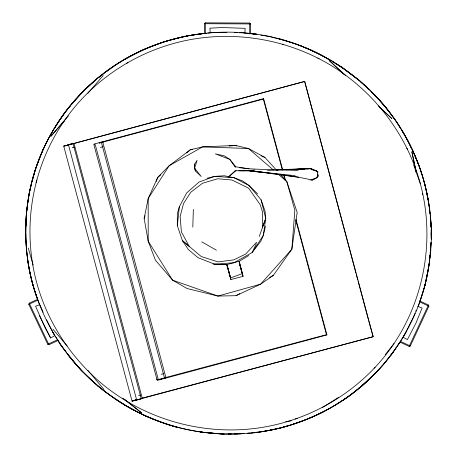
<?xml version="1.0" encoding="UTF-8"?>
<svg xmlns="http://www.w3.org/2000/svg" width="457" height="457" viewBox="0 0 457 457"><rect width="100%" height="100%" fill="white"/><g stroke="black" fill="none" stroke-linecap="round" stroke-linejoin="round"><path stroke-width="0.69" d="M213.059 264.072L226.826 264.637L214.636 264.186L198.03 257.697L188.381 249.596L182.377 240.553L177.316 225.604L177.327 213.653L179.338 206.747L186.696 192.911L199.041 182.046L214.71 176.362L224.336 175.762L234.03 177.722L242.547 180.943L248.945 185.451L257.651 193.934M194.659 164.172L194.631 168.159L195.407 170.935L201.177 176.493L194.631 168.159L197.087 160.31L194.659 164.172L194.516 167.262L195.407 170.935M25.649 238.034L26.26 216.481M25.815 233.727C26.072 256.177 29.819 278.781 37.754 299.832M25.998 225.941L26.26 214.619M430.974 243.05L430.785 250.859L429.854 257.914M431.185 234.527L431.322 228.848L430.7 221.776M192.808 227.118L193.345 209.392M431.185 238.691L431.185 230.419M430.631 245.22C428.929 307.315 394.054 366.291 342.681 400.566C363.401 386.148 382.343 368.656 396.248 347.463M429.7 259.673L429.42 263.203L425.05 285.185L418.149 306.647M429.814 258.262L430.037 255.44M430.266 252.618L430.374 251.207M430.717 246.974L431.054 242.741L430.643 244.107L431.054 242.741M430.134 254.96C428.797 270.801 425.244 286.585 419.834 301.523M430.248 253.566L430.42 251.47M430.705 247.98L431.334 240.296L431.18 233.173M26.449 214.413C30.488 158.333 60.644 105.413 105.533 71.846C154.666 35.092 220.474 23.221 279.638 38.896M103.168 142.013L103.054 143.23L165.628 376.574L166.291 377.585M177.316 225.604L179.338 206.747M318.009 175.791L317.895 176.653L315.918 178.299L312.514 180.041L309.897 179.932L315.918 178.299L318.009 175.791L317.312 171.335L310.857 168.576L267.425 170.364M428.729 266.374L424.582 286.853M428.917 264.963L429.106 263.552M429.386 261.438L429.574 260.027M28.517 197.898C22.467 233.716 26.226 271.258 39.782 304.996M26.357 213.927L27.209 207.735M27.489 205.673L27.683 204.296M27.871 202.919L28.06 201.543M28.248 200.166L29.288 192.591L31.236 185.194M206.97 178.236L214.71 176.362L234.03 177.722L248.945 185.451L261.096 199.823L265.031 211.043L265.751 218.492L263.312 235.355L260.81 241.273L252.121 252.55L233.938 262.758L214.636 264.186M28.608 197.213C35.652 156.077 55.988 117.118 86.384 88.447M280.141 174.214L286.796 181.56L297.17 212.425L291.84 249.219L273.292 275.422L260.599 284.168L236.063 295.679L217.972 296.067L187.09 288.538L172.597 280.181L155.42 260.176L148.194 241.205L144.161 218.423L148.188 198.521L157.648 177.499L169.136 165.742L190.386 149.725L202.56 146.891L235.538 145.44L248.425 148.502L264.929 157.431L276.336 170.021M265.5 226.204L263.312 235.355L252.121 252.55L256.354 243.684M36.12 182.686L36.823 179.949M32.121 181.829L35.303 169.724M144.161 218.423L145.046 215.738M156.317 181.52L157.648 177.499L160.864 174.768M259.245 236.486L265.751 218.492L261.096 199.823M57.988 340.551L48.91 344.709L47.751 344.287L28.797 304.316L29.214 303.174L37.645 299.306M265.751 218.492L262.507 227.118L262.604 212.379L260.256 204.776L248.619 188.175L231.945 179.995L217.641 178.773L202.474 183.274L190.763 192.254L183.537 203.502L180.144 216.367L181.372 231.865L189.421 246.683L182.377 240.553L201.24 256.543L218.023 261.89L233.744 259.89L245.723 254.029L256.617 242.181M35.549 169.073L43.261 148.902M413.425 316.924L414.973 313.182M415.744 311.314L416.258 310.069M399.926 342.093L409.152 346.395L428.46 305.036L419.846 301.026M409.152 346.395L410.306 345.978L428.889 306.184L428.46 305.036M413.128 317.552L403.291 337.426L407.416 339.602L416.001 323.002L422.108 308.058L417.801 306.333M393.923 343.704C425.067 297.044 434.875 237.737 420.303 183.565C406.507 132.73 371.61 88.332 325.841 62.398C285.962 39.879 238.474 31.573 193.305 39.102C142.778 47.597 95.959 76.336 66.162 118.157C37.977 157.345 25.529 207.158 31.373 255.023C37.068 304.91 63.334 351.193 101.574 383.463C141.87 417.058 195.419 433.682 247.654 429.203C305.967 424.245 361.207 392.346 393.923 343.704L385.188 354.741M406.444 331.359L400.395 341.665L390.838 355.472M51.064 134.032L51.801 132.81M52.532 131.587L53.263 130.365M54.366 128.526C62.186 114.97 72.017 102.511 83.168 91.549M73.063 143.635L304.756 81.42L373.163 336.695L142.253 398.127L141.27 398.801L132.833 400.96M59.576 120.397C23.861 171.906 16.029 240.942 37.725 299.564M60.353 119.243L65.402 111.776L68.173 108.509M397.436 345.709L399.418 342.784M393.386 351.73L383.714 364.246L377.036 371.347M69.098 107.418L70.481 105.784M71.406 104.699L73.251 102.517M74.177 101.425L79.764 95.136M68.43 115.872L50.807 136.329L64.523 120.837M87.898 93.262L103.202 75.496M375.123 373.375C342.744 406.867 298.255 428.455 251.853 432.83M80.712 94.142L87.795 86.71L95.81 79.975M374.094 368.228L375.083 367.211M204.468 33.658L204.422 23.707L205.29 22.85L249.693 23.056L250.567 23.924L250.613 33.875M86.213 88.658L95.85 79.518L103.236 74.04M376.625 372.107L361.527 386.131M360.636 387.102L376.774 371.935M87.95 86.984L96.827 78.713L102.402 74.497M228.146 177.122L235.149 170.752L243.204 170.827L255.08 170.067M236.041 170.604L228.66 176.979M186.627 152.912L190.386 149.725L192.5 149.525M99.015 77.279L100.083 76.382M101.157 75.485C130.593 51.772 167.159 37.297 204.702 33.367M359.899 387.456L351.216 394.545L346 397.99M103.516 73.651L108.532 69.852M107.206 71.092C135.375 49.859 169.65 36.988 204.69 33.43M102.277 141.859L99.278 143.275M160.893 379.424L162.298 378.436L326.458 334.667L326.926 334.935L157.922 380.218L157.122 380.041L93.891 144.669L94.468 144.463L95.41 145.28L158.299 379.521L157.139 380.035L156.648 378.979M142.253 398.127L141.264 398.801L73.029 143.578L64.62 145.909L68.664 144.8M341.939 400.669C327.121 410.9 310.6 418.635 293.428 423.999M343.098 399.904L344.841 398.755M314.307 178.91L312.514 180.041L311.12 179.761M316.101 177.784L317.895 176.653L317.844 174.094M322.339 407.57L338.466 397.459M239.085 261.364L248.797 255.537M342.939 400.366C314.462 418.943 281.592 430.534 247.7 433.504M126.743 63.26L127.954 62.575M236.063 295.679L239.788 293.651M269.573 277.45L273.292 275.422M39.856 304.556L35.577 306.247L45.014 327.635L50.618 337.94L54.68 335.775L46.58 319.849M123.853 59.69L145.12 48.928L164.714 41.581L186.37 35.983M28.797 304.316L38.017 300.089M47.751 344.287L57.616 339.762M323.59 411.763C303.271 421.708 281.546 429.283 258.999 431.934M65.665 145.686L63.706 146.069L132.073 401.212L136.5 399.384L136.957 400.041M69.161 144.606L71.818 143.921M230.431 277.976L242.319 273.617L239.177 261.284L226.672 264.632L230.894 279.53L243.084 276.354L242.319 273.617M134.072 400.515L132.073 401.212M138.442 399.629L140.859 398.795L134.461 400.68L136.5 399.384L68.51 145L304.756 81.42M93.891 144.669L94.468 144.463M295.285 419.063L297.239 418.423M70.669 144.263L72.874 143.572L74.063 143.675L142.253 398.127M289.344 425.278L280.501 428.043L272.823 429.511M137.888 399.584L134.638 400.389M66.231 145.515L70.121 144.441M162.298 378.436L158.299 379.521M72.235 147.72L74.302 147.165M100.357 147.417L103.111 146.68M161.155 374.306L163.903 373.569M138.637 395.534L140.705 394.979M141.544 398.607L373.163 336.695L368.656 320.717M68.51 145L63.706 146.069M258.868 432.173L263.752 431.242M265.146 430.974L268.636 430.311M270.036 430.043L271.429 429.774M69.658 144.321L71.692 143.944M285.688 421.725L291.252 420.777M257.599 432.133C207.809 439.223 155.54 426.741 114.124 398.218M187.05 35.806L203.005 33.727M204.393 33.544L206.473 33.275M207.861 33.093L210.631 32.733M229.186 146.04L235.538 145.44L236.846 145.972M238.04 433.944L228.266 433.927M239.428 433.83L244.072 433.493M247.608 433.19L249.733 433.008M294.022 169.478L305.179 168.936M238.822 170.701L254.857 171.147M276.793 170.17L278.21 170.107M285.991 169.764L288.824 169.638M295.896 169.324L305.099 168.913M280.707 169.558L310.76 168.662L317.792 171.535L317.815 172.815M231.356 433.922L222.188 434.053L199.955 431.979M234.184 433.882L240.531 433.796M204.422 23.707L250.567 23.924M99.14 142.698L100.9 142.744M298.124 170.41L265.243 169.558L249.025 168.793L239.588 167.708M221.274 433.75C198.984 432.853 176.693 428.517 155.997 420.092M226.866 32.378L210.18 32.727L209.912 28.163L222.325 27.54L245.123 28.34L244.889 32.881L239.342 32.727M234.492 32.59L237.263 32.67M255.509 171.438L250.019 170.912L257.605 171.906M200.326 432.048L224.039 434.139M249.859 33.59L256.908 34.224M244.095 33.041L256.868 34.212M165.594 378.162L164.526 378.053L101.408 142.487L263.341 99.095L263.609 98.626L94.41 143.966L95.193 144.235M295.079 175.688L250.019 170.912L267.905 172.832L298.587 177.23L309.726 179.481M256.885 171.598L267.905 172.832M249.025 168.793L234.927 166.691L229.797 159.362L224.273 155.837L215.378 153.878L229.797 159.362L235.789 166.788M253.441 171.209L298.587 177.23M251.024 33.601L253.829 34.041M255.235 34.258L256.634 34.475M260.844 35.132L269.253 36.44L277.273 38.594M282.415 44.198L283.774 44.558M278.61 38.954L280.609 39.496M281.946 39.85C298.13 44.135 313.925 50.499 328.286 59.124M279.21 38.776L295.873 44.015L311.394 50.201L322.493 56.005M177.573 427.398C134.307 415.75 94.856 389.941 67.716 354.209M279.37 38.794C323.008 50.533 362.332 76.759 389.912 112.565M177.51 427.404C148.297 419.315 120.934 405.153 97.627 385.759M310.794 169.296L317.792 171.535M154.7 419.589L145.612 416.053L138.654 412.443M261.01 155.831L264.929 157.431M300.94 45.803L320.488 54.583L328.349 59.187M419.486 301.803L428.889 306.184M400.286 341.316L410.306 345.978M317.826 58.079L319.06 58.662M234.927 166.691L235.789 167.113M135.489 410.803L126.001 405.879L116.741 399.618M323.727 56.651L332.359 61.164L345.069 69.67L353.912 76.393M201.766 241.816L216.412 250.219M329.56 59.89L330.771 60.598M332.582 61.661L340.448 66.265L356.271 78.204M329.491 59.856L330.691 60.581M332.496 61.672L334.296 62.763M335.501 63.489L342.716 67.853L359.431 80.529L368.559 89.121M114.427 398.053C96.21 386.131 80.135 370.844 67.179 353.358M355.02 77.233L359.996 81.02L368.068 88.664M122.779 398.11L141.624 412.888L124.932 399.652M357.357 79.124L358.437 80.044M360.602 81.877L362.224 83.26M363.304 84.174L367.628 87.853L375.534 95.993M273.286 169.918L248.425 148.502L202.56 146.891L169.136 165.742L148.188 198.521L148.194 241.205L172.597 280.181L217.972 296.067L260.599 284.168L291.84 249.219L294.845 210.231L286.796 181.56L278.69 174.574M345.715 75.702L329.137 60.433L344.304 74.491M379.333 106.978L391.877 118.609L378.385 106.001M98.198 386.268L81.774 370.873L67.345 354.038M376.522 97.01C412.585 134.844 432.328 187.136 431.374 239.314M81.883 370.964C53.138 340.773 33.944 301.883 27.683 260.65M52.983 329.257L67.208 346.04M87.853 370.404L103.91 389.353M65.894 351.684L60.77 345.006L57.85 340.157M388.758 111.457L385.337 106.932L375.637 95.833L371.095 91.531C387.913 107.983 401.886 127.549 411.82 148.896M389.615 112.588L396.459 121.636L400.8 128.828M66.882 353.101L60.227 344.247L55.457 336.415M52.886 332.199L54.72 335.209M401.52 130.028L408.027 140.807L411.808 149.056M406.833 148.142L407.507 149.388M402.24 130.593L408.112 141.607M408.764 142.83L413.008 150.787L418.932 165.56M39.451 315.73L50.618 337.94M29.214 303.174L48.91 344.709M412.403 150.142C421.485 169.084 427.106 189.661 429.711 210.466M412.968 151.593C422.342 171.181 427.958 192.574 430.117 214.156M40.13 305.196L43.118 312.251M413.642 164.926L420.303 183.565M243.084 276.354L241.102 269.807M28.231 248.082L33.224 265.129M227.146 265.106L228.243 268.984M227.22 265.488L227.729 267.316M227.009 265.306L227.752 267.985M228.094 268.636L230.1 276.622L227.923 268.619M304.63 81.603L355.923 273.172M356.294 274.548L357.768 280.061M358.139 281.438L368.285 319.34M282.62 169.587L263.609 98.626L263.341 99.095L282.346 170.044M284.1 175.1L285.574 180.612M295.913 219.194L326.926 334.935M283.643 174.865L285.117 180.372M295.822 220.325L326.458 334.667M239.171 262.278L242.073 272.692L239.257 262.01M239.742 264.609L240.93 269.156M228.414 269.641L230.122 276.165M230.294 276.816L230.894 279.53M416.316 172.352L411.871 151.775L416.281 172.626M424.399 182.189L428.249 200.189M422.479 193.34L422.759 194.733M430.254 215.544L430.597 219.012M430.734 220.4L431.037 226.758M429.837 211.877L430.02 214.002M430.271 216.829L430.454 218.949M430.534 216.235L430.665 219.069M430.728 220.485L431.02 226.872M249.693 23.056L249.745 33.869M205.29 22.85L205.336 33.664M359.733 387.77L358.459 388.381L359.733 387.77M310.76 168.662L306.573 168.867L310.76 168.662"/></g></svg>
